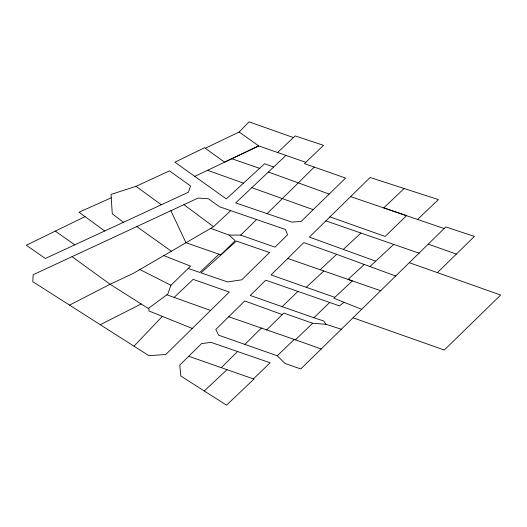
<?xml version="1.0" encoding="UTF-8"?>
<svg xmlns="http://www.w3.org/2000/svg" width="527" height="527" viewBox="0 0 527 527"><rect width="100%" height="100%" fill="white"/><g stroke="black" fill="none" stroke-linecap="round" stroke-linejoin="round"><path stroke-width="0.79" d="M163.851 255.615L190.563 266.142L170.926 285.265L167.784 294.106L148.278 308.479M395.942 276.108L364.269 264.468L348.083 279.409L352.398 280.904L333.861 298.242L361.845 309.389M134.003 346.193L162.329 316.378M273.632 167.039L264.613 163.752L226.34 198.903L174.892 162.204L204.568 147.731L205.26 148.232L239.179 132.02L249.054 121.842L293.434 137.56L295.127 135.9L323.545 145.34L304.422 163.633L345.567 178.067L301.227 221.366L292.044 222.157L235.701 202.921L285.937 155.399M282.301 314.606L244.739 300.943L215.806 329.513L218.692 335.198L277.281 355.778L285.054 363.472L300.792 368.966L445.776 226.933L474.392 236.412L437.423 272.637M221.287 367.662L237.525 351.522M244.996 344.296L261.379 328.051M267.117 213.646L314.27 167.085M188.725 356.265L179.766 365.119L180.847 376.054L226.518 405.158L253.968 379.097L188.725 356.265L201.498 343.644L210.998 342.346L270.153 362.8L253.415 378.906M375.718 261.181L309.369 237.097L370.112 177.487L438.424 199.614L417.542 219.449L350.422 196.545M266.702 329.895L283.816 313.124L312.616 323.249L326.075 324.309L341.437 329.296M210.662 228.382L229.014 235.062L240.635 235.128L256.642 219.561M343.947 302.261L339.592 305.91L265.753 280.18L250.253 295.482L313.921 317.761L329.658 302.452M282.195 306.661L297.953 291.405M277.281 355.778L294.244 339.428L321.292 348.96M312.616 323.249L295.423 339.843L228.731 316.753M218.988 254.185L199.819 272.439L188.192 268.447M174.16 297.406L193.145 279.376L229.317 292.05L165.801 354.48L148.891 355.685L32.793 281.695L33.188 274.725L198.099 198.066L208.349 198.751L219.601 206.821L285.417 229.449L287.584 234.778L275.008 247.137L240.635 235.128M404.123 188.514L383.781 207.862L406.561 215.675L385.171 236.432L329.849 216.867M277.604 152.494L293.434 137.56M69.538 305.113L110.084 284.257L133.384 273.335L213.534 226.709L230.694 210.635M320.192 269.719L336.674 254.324L364.269 264.468M204.252 390.968L227.051 369.677M306.273 287.314L323.809 270.977M343.294 249.416L360.942 233.039M369.941 266.55L393.755 244.403M100.288 324.711L141.17 303.967M85.038 216.61L26.35 245.233L45.329 258.48L188.429 192.203L190.51 185.952L169.496 170.88L136.025 186.321L111.026 194.423L112.277 213.797L123.351 222.236M194.779 176.393L258.724 145.913L305.904 162.356M111.25 197.829L79.043 212.216L104.609 230.945M313.921 317.761L323.67 320.95L326.075 324.309M417.542 219.449L444.109 228.527M231.722 158.713L259.613 168.344M325.805 220.859L419.261 253.243M287.749 258.454L380.889 290.799M428.398 244.218L456.402 254.086M334.717 297.307L271.056 274.942L303.822 242.572L336.674 254.324M409.598 262.789L500.65 295.034L444.32 350.027L353.176 317.847M207.539 170.287L243.487 183.152M251.82 187.671L313.163 209.641M166.848 294.791L210.589 310.462M268.375 172.013L329.046 194.028M192.276 328.466L148.924 310.963L148.989 308.927L110.084 284.257L72.054 256.662M139.918 269.541L170.926 285.265M239.179 132.02L258.724 145.913L224.568 162.138L205.26 148.232M55.335 231.096L74.689 244.844M136.783 226.57L171.367 251.241M136.025 186.321L161.163 204.674M183.936 204.654L213.534 226.709M229.014 235.062L235.167 240.674L220.859 254.831L185.985 242.736L170.88 210.721M269.528 252.525L241.761 279.817L227.512 281.938L201.018 272.848L236.366 241.089L269.528 252.525"/></g></svg>
